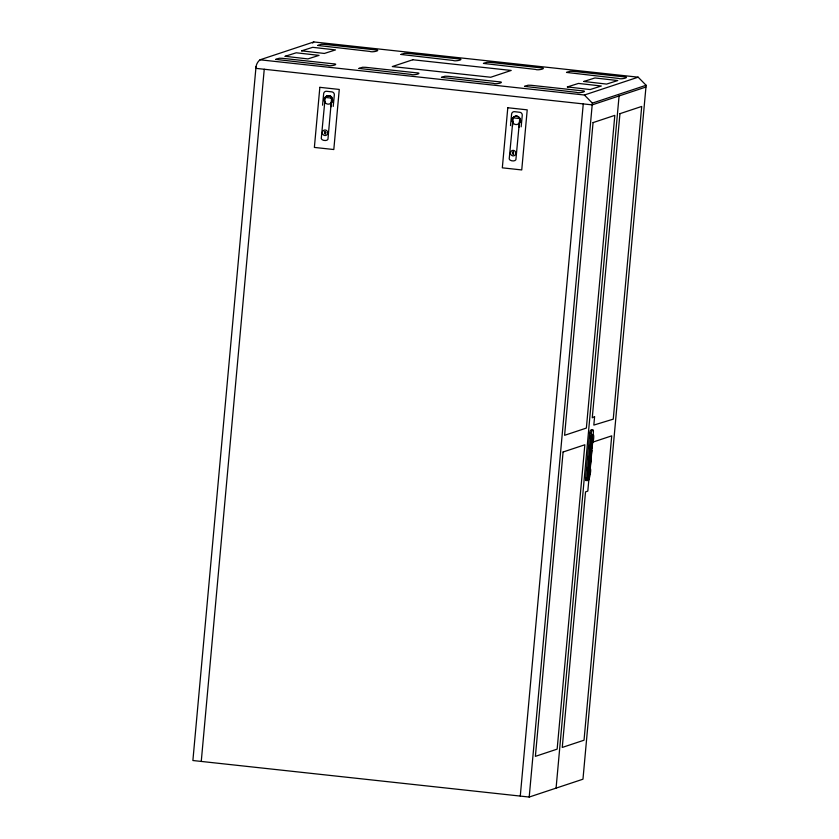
<?xml version="1.0" encoding="UTF-8"?>
<svg xmlns="http://www.w3.org/2000/svg" width="839" height="839" viewBox="0 0 839 839"><rect width="100%" height="100%" fill="white"/><g stroke="black" fill="none" stroke-linecap="round" stroke-linejoin="round"><path stroke-width="1.26" d="M325.847 97.471L325.123 98.226L321.264 138.54C321.746 140.7 327.042 141.33 327.944 139.305L331.583 98.32M519.404 118.53L513.762 117.921L513.09 118.477L509.2 158.949C509.682 161.109 514.978 161.738 515.891 159.714L519.708 118.75M519.121 127.161L519.876 119.19M591.505 440.202L588.066 477.957C590.551 481.922 590.205 465.54 590.069 471.591M256.021 66.711L192.886 760.522L529.199 797.05L582.969 779.2L646.114 85.274L638.164 77.178L313.817 41.95L260.048 59.8A11.285 11.022 71.6 0 0 256.021 66.711L255.874 68.347L592.187 104.875L645.957 87.025M201.255 761.434L264.243 69.259M520.274 796.085L583.262 103.9M529.199 797.05L592.355 103.124L584.395 95.017L260.048 59.8M556.079 788.125L619.077 95.95M589.251 477.727A2.779 0.545 -83.8 0 1 588.475 480.307L585.989 480.516A2.779 0.545 -83.8 0 1 585.674 477.947L589.744 433.291A2.779 0.545 -83.8 0 1 590.551 430.344L593.047 430.134A2.779 0.545 -83.8 0 1 593.351 432.704L593.121 435.252M587.384 480.674A2.779 0.545 -83.8 0 1 587.069 478.104L591.138 433.438A2.779 0.545 -83.8 0 1 591.946 430.501L593.047 430.134M590.929 440.139L587.52 478.608L588.842 477.79M590.184 463.118L590.541 459.206M591.128 452.703L591.369 450.103M588.988 478.261L587.814 491.109L585.528 491.874L562.266 747.434L584.028 740.208L611.725 435.85L592.261 442.31L591.914 446.159M590.268 464.145L590.74 459.006M591.086 455.147L591.558 450.019M589.408 476.091L589.754 472.263M590.216 467.155L591.726 450.564M591.956 448.016L592.544 441.639M590.163 469.693L593.016 438.44M322.554 105.19L323.655 93.716A2.779 2.706 70.2 0 1 326.623 91.273L331.877 91.881A2.779 2.706 70.2 0 1 334.321 94.943L333.219 106.417M325.322 132.667L324.63 132.719L324.756 131.471L325.752 132.405L325.364 133.758L325.48 132.499M325.637 133.653L324.955 133.705L325.039 132.772M325.752 132.405L324.955 133.705M331.174 106.752L331.804 98.992M510.5 125.598L511.601 114.125A2.779 2.706 70.2 0 1 514.569 111.681L519.823 112.29A2.779 2.706 70.2 0 1 522.257 115.352L521.166 126.825M512.43 126.395L512.933 121.194M513.258 153.076L512.577 153.128L512.965 151.786M513.583 154.061L512.891 154.114L512.986 153.18M513.699 152.813L513.017 152.866L513.384 151.828M513.311 154.166L513.426 152.918M591.159 437.538L591.977 436.752M590.299 436.773C589.744 437.916 592.03 438 591.914 436.804M325.815 97.513L331.216 98.058M584.395 95.017L638.164 77.178M592.355 103.124L646.114 85.274M585.989 480.516L587.08 480.16M590.551 430.344L591.946 430.501M589.744 433.291L591.138 433.438M586.503 477.79L588.066 477.957M585.674 477.947L587.069 478.104M588.642 478.282L589.219 478.345M586.597 478.534L588.149 478.702M331.101 98.1L331.625 98.215M589.691 472.735A2.779 0.545 -83.8 0 1 588.8 473.878A2.779 0.545 -83.8 0 1 589.051 469.892A2.779 0.545 -83.8 0 1 589.901 469.431M590.866 441.817A4.205 0.818 -83.8 0 1 591.285 436.343A4.205 0.818 -83.8 0 1 592.491 434.906M592.072 441.408A4.205 0.818 -83.8 0 1 591.831 442.132M591.359 442.835A4.205 0.818 -83.8 0 1 590.981 442.415M590.027 437.748A4.205 0.818 -83.8 0 1 590.205 436.71M591.652 429.988A2.779 0.545 -83.8 0 1 591.998 430.91M513.216 122.934A4.205 4.111 70.2 0 1 512.335 120.952M512.293 119.851A4.205 4.111 70.2 0 1 518.334 116.652A4.205 4.111 70.2 0 1 519.016 123.606M515.922 116.097A4.205 4.111 70.2 0 1 517.002 116.076M325.27 102.526A4.205 4.111 70.2 0 1 324.389 100.544M324.357 99.442A4.205 4.111 70.2 0 1 330.388 96.244A4.205 4.111 70.2 0 1 331.069 103.197M326.046 96.558A4.205 4.111 70.2 0 1 327.986 95.688M330.105 95.94A4.205 4.111 70.2 0 1 331.835 97.219M312.622 43.051A11.285 11.022 71.6 0 1 313.817 41.95M319.848 87.329L314.373 147.423L333.807 149.531L339.271 89.437L319.848 87.329M507.794 107.738L502.32 167.831L521.743 169.939L527.217 109.846L507.794 107.738M563.084 452.001L535.387 756.359L557.148 749.133L584.846 444.775L563.084 452.001M593.058 122.599L564.605 435.305L586.367 428.079L614.819 115.373L593.058 122.599M619.948 113.674L592.261 417.832L594.61 416.543L593.823 425.079L613.246 419.154L641.709 106.448L619.948 113.674M275.8 59.38L327.829 65.369C330.472 66.753 340.802 63.932 332.705 63.754L282.449 58.311L279.324 58.237L275.8 59.38M285.134 56.297L307.892 58.919L319.051 55.374L296.23 52.794L285.134 56.297M301.589 50.833L324.347 53.455L335.516 49.91L312.695 47.33L301.589 50.833M317.803 45.442L369.831 51.42C372.547 52.773 382.804 49.983 374.708 49.805L324.452 44.362L321.327 44.289L317.803 45.442M359.008 68.399L411.026 74.388C413.679 75.762 423.999 72.941 415.913 72.762L365.657 67.319L362.532 67.256L359.008 68.399M401.011 54.451L453.029 60.439C455.692 61.824 466.002 58.992 457.916 58.824L407.66 53.381L404.534 53.308L401.011 54.451M441.471 77.366L493.489 83.355C496.153 84.739 506.462 81.907 498.376 81.74L448.11 76.297L444.995 76.223L441.471 77.366M483.463 63.428L535.492 69.406C538.145 70.791 548.465 67.969 540.368 67.791L490.112 62.348L486.998 62.275L483.463 63.428M524.522 86.375L576.54 92.353C579.204 93.737 589.513 90.906 581.427 90.738L531.171 85.295L528.046 85.221L524.522 86.375M566.524 72.427L618.542 78.415C621.196 79.789 631.515 76.968 623.429 76.789L573.173 71.346L570.048 71.284L566.524 72.427M567.384 86.931L590.142 89.553L601.301 86.008L578.48 83.428L567.384 86.931M583.839 81.467L606.597 84.089L617.766 80.544L594.945 77.964L583.839 81.467M412.778 59.758L392.295 66.564L490.731 77.251L511.213 70.445L412.778 59.758M593.142 441.524A4.205 0.818 -83.8 0 0 593.393 434.675A4.205 0.818 -83.8 0 0 591.883 440.129A4.205 0.818 -83.8 0 0 593.142 441.524M590.289 473.406A2.779 0.545 -83.8 0 0 590.457 468.886A2.779 0.545 -83.8 0 0 589.45 472.493A2.779 0.545 -83.8 0 0 590.289 473.406M510.594 152.111A2.779 2.706 70.2 0 0 513.583 155.855A2.779 2.706 70.2 0 0 515.24 151.398A2.779 2.706 70.2 0 0 510.594 152.111M512.314 118.865A4.205 4.111 70.2 0 0 516.845 124.55A4.205 4.111 70.2 0 0 519.351 117.785A4.205 4.111 70.2 0 0 512.314 118.865M322.501 131.754A2.779 2.706 70.2 0 0 325.49 135.509A2.779 2.706 70.2 0 0 327.147 131.041A2.779 2.706 70.2 0 0 322.501 131.754M324.378 98.457A4.205 4.111 70.2 0 0 328.909 104.141A4.205 4.111 70.2 0 0 331.415 97.376A4.205 4.111 70.2 0 0 324.378 98.457"/></g></svg>
